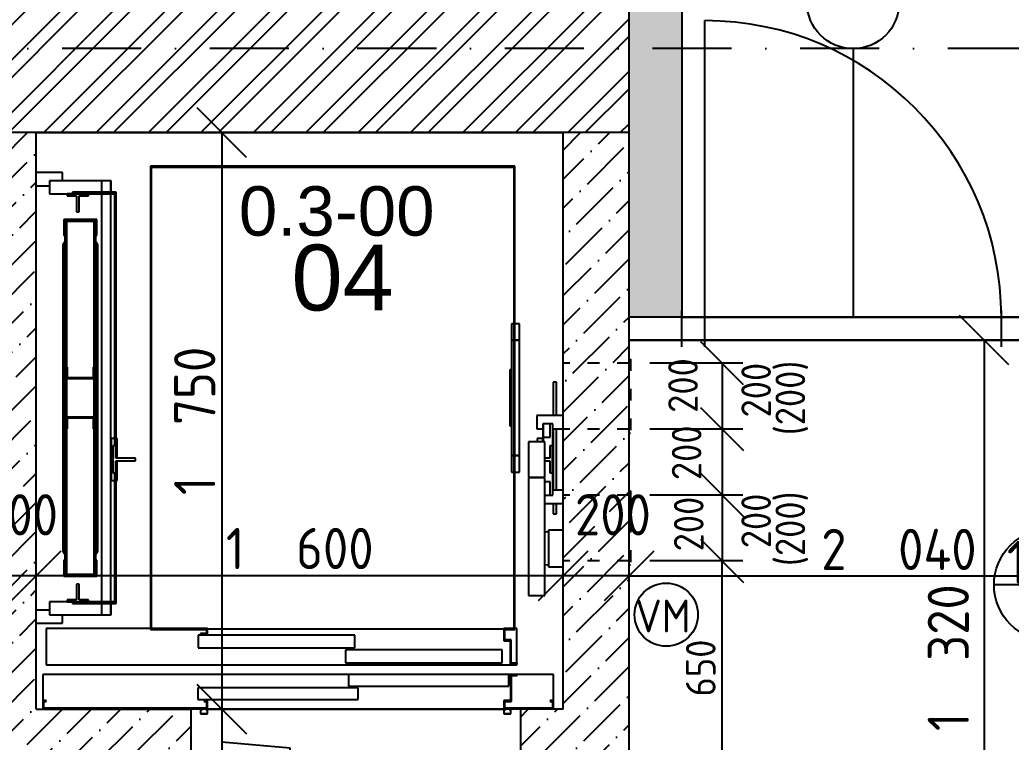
# Model space of a CAD drawing. Extents: x 4511820 to 5180432, y -1526536 to -944957.
# Drawn here: x 5105342 to 5108352, y -1374788 to -1372596 of the extents above; entities that cross this region are included whole.
import ezdxf

# ---------------------------------------------------------------- set-up
doc = ezdxf.new("R2010")
doc.units = 0
doc.header["$MEASUREMENT"] = 0
doc.linetypes.add('ACAD_ISO03W100', pattern=[30, 12, -18])
doc.linetypes.add('BODKOCIARKOVANA_3', pattern=[5.6, 3, -1.3, 0, -1.3])
doc.layers.get('0').update_dxf_attribs({"linetype": 'CONTINUOUS'})
doc.layers.get('Defpoints').update_dxf_attribs({"color": 61, "linetype": 'CONTINUOUS'})
for name, color, linetype in [('DVERE', 45, 'CONTINUOUS'), ('KÓTY', 4, 'CONTINUOUS'), ('MÚRY', 1, 'CONTINUOUS'), ('OKNÁ', 143, 'CONTINUOUS'), ('osi', 253, 'CONTINUOUS'), ('Plochy', 41, 'CONTINUOUS'), ('POPIS', 7, 'CONTINUOUS'), ('POZEMOK', 7, 'CONTINUOUS'), ('TENKÁ', 7, 'CONTINUOUS'), ('zz-vetr', 52, 'CONTINUOUS'), ('ŠRAFY', 82, 'CONTINUOUS')]:
    doc.layers.add(name, color=color, linetype=linetype)
doc.styles.add('ARIAL', font='arial.ttf')
doc.styles.add('STYLE1', font='isocp.shx')
doc.dimstyles.new('STANDARD-50', dxfattribs={"dimtxt": 125, "dimasz": 150, "dimexe": 10, "dimexo": 200, "dimgap": 20, "dimtad": 1, "dimdsep": 46, "dimlunit": 6, "dimtxsty": 'STYLE1', "dimblk1": 'OBLIQUE', "dimblk2": 'OBLIQUE', "dimsah": 1, "dimcen": 2.5, "dimse1": 1, "dimse2": 1, "dimadec": 0, "dimazin": 0, "dimtfac": 1, "dimtmove": 1, "dimatfit": 3, "dimldrblk": 'OBLIQUE', "dimfxl": 1, "dimtolj": 1, "dimtzin": 0, "dimarcsym": 0})
doc.dimstyles.new('STANDARD-tzb50', dxfattribs={"dimtxt": 90, "dimasz": 130, "dimexe": 10, "dimexo": 200, "dimgap": 20, "dimtad": 1, "dimdsep": 46, "dimlunit": 6, "dimtxsty": 'STYLE1', "dimblk1": 'OBLIQUE', "dimblk2": 'OBLIQUE', "dimsah": 1, "dimcen": 2.5, "dimse1": 1, "dimse2": 1, "dimadec": 0, "dimazin": 0, "dimtfac": 1, "dimtmove": 1, "dimatfit": 3, "dimldrblk": 'OBLIQUE', "dimfxl": 1, "dimtolj": 1, "dimtzin": 0, "dimarcsym": 0})
pattern_1 = [(45, (630991.81, 84871.815), (33.1456304, 121.533978), [156.25, -31.25, 0, -31.25])]

# ---------------------------------------------------------------- blocks, each defined once
blk = doc.blocks.new('_OBLIQUE')
at = {"color": 0, "linetype": 'ByBlock'}
blk.add_line((-0.5, -0.5), (0.5, 0.5), dxfattribs=at)
blk = doc.blocks.new('*D21494')
at = {"layer": 'Defpoints', "color": 0}
for p in [(5105392.5, -1372938), (5105392.5, -1374688), (5105956, -1374688)]:
    blk.add_point(p, dxfattribs=at)
at = {"layer": 'KÓTY', "color": 0, "lineweight": -2}
blk.add_line((5105956, -1372938), (5105956, -1374688), dxfattribs=at)
at = {"layer": 'KÓTY', "color": 0, "linetype": 'ByBlock', "lineweight": -2, "xscale": 150, "yscale": 150, "zscale": 150}
for p, rotation in [((5105956, -1372938), 90), ((5105956, -1374688), 270)]:
    blk.add_blockref('_OBLIQUE', p, dxfattribs=dict(at, rotation=rotation))
at = {"layer": 'KÓTY', "color": 0, "insert": (5105873.5, -1373813), "char_height": 125, "attachment_point": 5, "rotation": 90, "style": 'STYLE1'}
blk.add_mtext('\\A1;1ﾠ750', dxfattribs=at)
blk = doc.blocks.new('*D21495')
at = {"layer": 'Defpoints', "color": 0}
for p in [(5105862.5, -1374688), (5105862.5, -1374888), (5105956, -1374888)]:
    blk.add_point(p, dxfattribs=at)
at = {"layer": 'KÓTY', "color": 0, "lineweight": -2}
for p, q in [((5105956, -1374688), (5105956, -1374888)), ((5106163, -1374806), (5105956, -1374788)), ((5106163, -1375071.1), (5106163, -1374806))]:
    blk.add_line(p, q, dxfattribs=at)
at = {"layer": 'KÓTY', "color": 0, "linetype": 'ByBlock', "lineweight": -2, "xscale": 150, "yscale": 150, "zscale": 150}
for p, rotation in [((5105956, -1374688), 90), ((5105956, -1374888), 270)]:
    blk.add_blockref('_OBLIQUE', p, dxfattribs=dict(at, rotation=rotation))
at = {"layer": 'KÓTY', "color": 0, "insert": (5106080.5, -1374938.5), "char_height": 125, "attachment_point": 5, "rotation": 90, "style": 'STYLE1'}
blk.add_mtext('\\A1;200', dxfattribs=at)
blk = doc.blocks.new('*D21505')
at = {"layer": 'Defpoints', "color": 0}
for p in [(5107192.5, -1373498), (5109232.5, -1373798), (5109232.5, -1374282.9)]:
    blk.add_point(p, dxfattribs=at)
at = {"layer": 'KÓTY', "color": 0, "lineweight": -2}
blk.add_line((5107192.5, -1374282.9), (5109232.5, -1374282.9), dxfattribs=at)
at = {"layer": 'KÓTY', "color": 0, "linetype": 'ByBlock', "lineweight": -2, "xscale": 150, "yscale": 150, "zscale": 150, "rotation": 180}
blk.add_blockref('_OBLIQUE', (5107192.5, -1374282.9), dxfattribs=at)
at = {"layer": 'KÓTY', "color": 0, "linetype": 'ByBlock', "lineweight": -2, "xscale": 150, "yscale": 150, "zscale": 150}
blk.add_blockref('_OBLIQUE', (5109232.5, -1374282.9), dxfattribs=at)
at = {"layer": 'KÓTY', "color": 0, "insert": (5108011.5, -1374203), "char_height": 125, "attachment_point": 5, "style": 'STYLE1'}
blk.add_mtext('\\A1;2ﾠ040', dxfattribs=at)
blk = doc.blocks.new('*D21506')
at = {"layer": 'Defpoints', "color": 0}
for p in [(5106992.5, -1374282.9), (5106992.5, -1374282.9), (5107192.5, -1374282.9)]:
    blk.add_point(p, dxfattribs=at)
at = {"layer": 'KÓTY', "color": 0, "lineweight": -2}
blk.add_line((5107192.5, -1374282.9), (5106992.5, -1374282.9), dxfattribs=at)
at = {"layer": 'KÓTY', "color": 0, "linetype": 'ByBlock', "lineweight": -2, "xscale": 150, "yscale": 150, "zscale": 150, "rotation": 180}
blk.add_blockref('_OBLIQUE', (5106992.5, -1374282.9), dxfattribs=at)
at = {"layer": 'KÓTY', "color": 0, "linetype": 'ByBlock', "lineweight": -2, "xscale": 150, "yscale": 150, "zscale": 150}
blk.add_blockref('_OBLIQUE', (5107192.5, -1374282.9), dxfattribs=at)
at = {"layer": 'KÓTY', "color": 0, "insert": (5107143.3, -1374097.9), "char_height": 125, "attachment_point": 5, "style": 'STYLE1'}
blk.add_mtext('\\A1;200', dxfattribs=at)
blk = doc.blocks.new('*D21507')
at = {"layer": 'Defpoints', "color": 0}
for p in [(5105392.5, -1374282.9), (5105392.5, -1374282.9), (5106992.5, -1374282.9)]:
    blk.add_point(p, dxfattribs=at)
at = {"layer": 'KÓTY', "color": 0, "lineweight": -2}
blk.add_line((5106992.5, -1374282.9), (5105392.5, -1374282.9), dxfattribs=at)
at = {"layer": 'KÓTY', "color": 0, "linetype": 'ByBlock', "lineweight": -2, "xscale": 150, "yscale": 150, "zscale": 150, "rotation": 180}
blk.add_blockref('_OBLIQUE', (5105392.5, -1374282.9), dxfattribs=at)
at = {"layer": 'KÓTY', "color": 0, "linetype": 'ByBlock', "lineweight": -2, "xscale": 150, "yscale": 150, "zscale": 150}
blk.add_blockref('_OBLIQUE', (5106992.5, -1374282.9), dxfattribs=at)
at = {"layer": 'KÓTY', "color": 0, "insert": (5106192.5, -1374200.3), "char_height": 125, "attachment_point": 5, "style": 'STYLE1'}
blk.add_mtext('\\A1;1ﾠ600', dxfattribs=at)
blk = doc.blocks.new('*D21508')
at = {"layer": 'Defpoints', "color": 0}
for p in [(5105192.5, -1374282.9), (5105192.5, -1374282.9), (5105392.5, -1374282.9)]:
    blk.add_point(p, dxfattribs=at)
at = {"layer": 'KÓTY', "color": 0, "lineweight": -2}
blk.add_line((5105392.5, -1374282.9), (5105192.5, -1374282.9), dxfattribs=at)
at = {"layer": 'KÓTY', "color": 0, "linetype": 'ByBlock', "lineweight": -2, "xscale": 150, "yscale": 150, "zscale": 150, "rotation": 180}
blk.add_blockref('_OBLIQUE', (5105192.5, -1374282.9), dxfattribs=at)
at = {"layer": 'KÓTY', "color": 0, "linetype": 'ByBlock', "lineweight": -2, "xscale": 150, "yscale": 150, "zscale": 150}
blk.add_blockref('_OBLIQUE', (5105392.5, -1374282.9), dxfattribs=at)
at = {"layer": 'KÓTY', "color": 0, "insert": (5105343.3, -1374097.9), "char_height": 125, "attachment_point": 5, "style": 'STYLE1'}
blk.add_mtext('\\A1;200', dxfattribs=at)
blk = doc.blocks.new('*D21538')
at = {"layer": 'Defpoints', "color": 0}
for p in [(5107352.5, -1373798), (5107352.5, -1377348), (5108649.5, -1377348)]:
    blk.add_point(p, dxfattribs=at)
at = {"layer": 'KÓTY', "color": 0, "lineweight": -2}
blk.add_line((5108649.5, -1373798), (5108649.5, -1377348), dxfattribs=at)
at = {"layer": 'KÓTY', "color": 0, "linetype": 'ByBlock', "lineweight": -2, "xscale": 150, "yscale": 150, "zscale": 150}
for p, rotation in [((5108649.5, -1373798), 90), ((5108649.5, -1377348), 270)]:
    blk.add_blockref('_OBLIQUE', p, dxfattribs=dict(at, rotation=rotation))
at = {"layer": 'KÓTY', "color": 0, "insert": (5108567, -1375573), "char_height": 125, "attachment_point": 5, "rotation": 90, "style": 'STYLE1'}
blk.add_mtext('\\A1;3ﾠ550', dxfattribs=at)
blk = doc.blocks.new('*D33770')
at = {"layer": 'Defpoints', "color": 0}
for p in [(5107192.5, -1373568), (5107192.5, -1374888), (5108270.5, -1374888)]:
    blk.add_point(p, dxfattribs=at)
at = {"layer": 'KÓTY', "color": 0, "lineweight": -2}
blk.add_line((5108270.5, -1373568), (5108270.5, -1374888), dxfattribs=at)
at = {"layer": 'KÓTY', "color": 0, "linetype": 'ByBlock', "lineweight": -2, "xscale": 150, "yscale": 150, "zscale": 150}
for p, rotation in [((5108270.5, -1373568), 90), ((5108270.5, -1374888), 270)]:
    blk.add_blockref('_OBLIQUE', p, dxfattribs=dict(at, rotation=rotation))
at = {"layer": 'KÓTY', "color": 0, "insert": (5108161.5, -1374531.5), "char_height": 125, "attachment_point": 5, "rotation": 90, "style": 'STYLE1'}
blk.add_mtext('\\A1;1ﾠ320', dxfattribs=at)
blk = doc.blocks.new('*D46557')
at = {"layer": 'Defpoints', "color": 0}
for p in [(5107192.5, -1374038), (5107192.5, -1374238), (5107475, -1374238)]:
    blk.add_point(p, dxfattribs=at)
at = {"layer": 'KÓTY', "color": 0, "lineweight": -2}
blk.add_line((5107475, -1374038), (5107475, -1374238), dxfattribs=at)
at = {"layer": 'KÓTY', "color": 0, "linetype": 'ByBlock', "lineweight": -2, "xscale": 130, "yscale": 130, "zscale": 130}
for p, rotation in [((5107475, -1374038), 90), ((5107475, -1374238), 270)]:
    blk.add_blockref('_OBLIQUE', p, dxfattribs=dict(at, rotation=rotation))
at = {"layer": 'KÓTY', "color": 0, "insert": (5107373.5, -1374126), "char_height": 90, "attachment_point": 5, "rotation": 90, "style": 'STYLE1'}
blk.add_mtext('\\A1;200', dxfattribs=at)
blk = doc.blocks.new('*D46558')
at = {"layer": 'Defpoints', "color": 0}
for p in [(5107192.5, -1373838), (5107192.5, -1374038), (5107475, -1374038)]:
    blk.add_point(p, dxfattribs=at)
at = {"layer": 'KÓTY', "color": 0, "lineweight": -2}
blk.add_line((5107475, -1373838), (5107475, -1374038), dxfattribs=at)
at = {"layer": 'KÓTY', "color": 0, "linetype": 'ByBlock', "lineweight": -2, "xscale": 130, "yscale": 130, "zscale": 130}
for p, rotation in [((5107475, -1373838), 90), ((5107475, -1374038), 270)]:
    blk.add_blockref('_OBLIQUE', p, dxfattribs=dict(at, rotation=rotation))
at = {"layer": 'KÓTY', "color": 0, "insert": (5107356, -1373705.5), "char_height": 90, "attachment_point": 5, "rotation": 90, "style": 'STYLE1'}
blk.add_mtext('\\A1;200', dxfattribs=at)
blk = doc.blocks.new('*D46559')
at = {"layer": 'Defpoints', "color": 0}
for p in [(5107192.5, -1373638), (5107192.5, -1373838), (5107475, -1373838)]:
    blk.add_point(p, dxfattribs=at)
at = {"layer": 'KÓTY', "color": 0, "lineweight": -2}
blk.add_line((5107475, -1373638), (5107475, -1373838), dxfattribs=at)
at = {"layer": 'KÓTY', "color": 0, "linetype": 'ByBlock', "lineweight": -2, "xscale": 130, "yscale": 130, "zscale": 130}
for p, rotation in [((5107475, -1373638), 90), ((5107475, -1373838), 270)]:
    blk.add_blockref('_OBLIQUE', p, dxfattribs=dict(at, rotation=rotation))
at = {"layer": 'KÓTY', "color": 0, "insert": (5107367, -1373909.8), "char_height": 90, "attachment_point": 5, "rotation": 90, "style": 'STYLE1'}
blk.add_mtext('\\A1;200', dxfattribs=at)
blk = doc.blocks.new('*D46573')
at = {"layer": 'Defpoints', "color": 0}
for p in [(5107192.5, -1374238), (5107475, -1374238), (5107192.5, -1374888)]:
    blk.add_point(p, dxfattribs=at)
at = {"layer": 'KÓTY', "color": 0, "lineweight": -2}
blk.add_line((5107475, -1374888), (5107475, -1374238), dxfattribs=at)
at = {"layer": 'KÓTY', "color": 0, "linetype": 'ByBlock', "lineweight": -2, "xscale": 130, "yscale": 130, "zscale": 130}
for p, rotation in [((5107475, -1374238), 90), ((5107475, -1374888), 270)]:
    blk.add_blockref('_OBLIQUE', p, dxfattribs=dict(at, rotation=rotation))
at = {"layer": 'KÓTY', "color": 0, "insert": (5107410, -1374563), "char_height": 90, "attachment_point": 5, "rotation": 90, "style": 'STYLE1'}
blk.add_mtext('\\A1;650', dxfattribs=at)

msp = doc.modelspace()

# ---------------------------------------------------------------- hatches: boundary and pattern name
at = {"layer": 'ŠRAFY'}
h = msp.add_hatch(dxfattribs=at)
h.set_pattern_fill('HEX', color=256, scale=200)
h.set_pattern_definition([(0, (9e-09, -175781), (0, 43.3012702), [25, -50]), (120, (9e-09, -175781), (-37.5, -21.6506351), [25, -50]), (60, (25, -175781), (-37.5, 21.6506351), [25, -50])])
h.paths.add_polyline_path([(5107352.5, -1372398.048), (5100942.5, -1372398.048), (5100942.5, -1372558.048), (5107192.5, -1372558.048), (5107192.5, -1372938.048), (5107192.5, -1373498.048), (5107352.5, -1373498.048), (5107352.5, -1373478.048)])
h = msp.add_hatch(dxfattribs=at)
h.set_pattern_fill('ANSI32', color=256, scale=300)
h.paths.add_polyline_path([(5101142.5, -1372938.048), (5101442.5, -1372938.048), (5102592.5, -1372938.048), (5102892.5, -1372938.048), (5105192.5, -1372938.048), (5105392.5, -1372938.048), (5106992.5, -1372938.048), (5107192.5, -1372938.048), (5107192.5, -1372558.048), (5100942.5, -1372558.048), (5100942.5, -1372628.048), (5100942.5, -1372938.048), (5101027.5, -1372938.048)])
h = msp.add_hatch(dxfattribs=at)
h.set_pattern_fill('ANSI36', color=256, scale=500)
h.set_pattern_definition(pattern_1)
h.paths.add_polyline_path([(5105192.5, -1372938.048), (5105192.5, -1374038.048), (5105192.5, -1374318.048), (5105192.5, -1374463.609), (5105192.5, -1374494.667), (5105192.5, -1374598.048), (5105192.5, -1374878.048), (5105192.5, -1374888.048), (5105392.5, -1374888.048), (5105862.5, -1374888.048), (5105862.5, -1374688.048), (5105412.5, -1374688.048), (5105392.5, -1374688.048), (5105392.5, -1374427.048), (5105392.5, -1374387.048), (5105392.5, -1373099.048), (5105392.5, -1373059.048), (5105392.5, -1372938.048)])
h = msp.add_hatch(dxfattribs=at)
h.set_pattern_fill('ANSI36', color=256, scale=500)
h.set_pattern_definition(pattern_1)
h.paths.add_polyline_path([(5106992.5, -1372938.048), (5106992.5, -1374688.048), (5106862.5, -1374688.048), (5106862.5, -1374888.048), (5107192.5, -1374888.048), (5107192.5, -1373568.048), (5107192.5, -1372938.048)])

# ---------------------------------------------------------------- linework, layer by layer
at = {"layer": 'KÓTY'}
for p, q in [((5107537.5, -1373638.048), (5107255, -1373638.048)), ((5107537.5, -1373838.048), (5107255, -1373838.048)), ((5107537.5, -1374038.048), (5107255, -1374038.048)), ((5107537.5, -1374238.048), (5107255, -1374238.048))]:
    msp.add_line(p, q, dxfattribs=at)
at = {"layer": 'MÚRY'}
for p, q in [((5107352.5, -1372398.048), (5107352.5, -1373498.048)), ((5105392.5, -1374688.048), (5105392.5, -1372938.048)), ((5105392.5, -1372938.048), (5106992.5, -1372938.048)), ((5106992.5, -1372938.048), (5105392.5, -1372938.048)), ((5106992.5, -1374688.048), (5106992.5, -1372938.048)), ((5106992.5, -1374688.048), (5106992.5, -1372938.048)), ((5106992.5, -1373796.798), (5106992.5, -1372938.048)), ((5107352.5, -1373498.048), (5107192.5, -1373498.048)), ((5107192.5, -1374888.048), (5107192.5, -1373498.048)), ((5105392.5, -1374688.048), (5105862.5, -1374688.048)), ((5105862.5, -1374888.048), (5105862.5, -1374688.048)), ((5106992.5, -1374688.048), (5106862.5, -1374688.048)), ((5106862.5, -1374688.048), (5106862.5, -1374888.048))]:
    msp.add_line(p, q, dxfattribs=at)
at = {"layer": 'OKNÁ', "ltscale": 0.25}
for p, q in [((5107422.5, -1373498.048), (5107422.5, -1372598.048)), ((5107872.5, -1372683.125), (5107872.5, -1373498.048)), ((5107352.5, -1373588.048), (5107352.5, -1373478.048)), ((5107422.5, -1373588.048), (5107422.5, -1373478.048)), ((5108322.5, -1373588.048), (5108322.5, -1373478.048)), ((5109182.5, -1373498.048), (5107352.5, -1373498.048)), ((5109232.5, -1373568.048), (5107192.5, -1373568.048)), ((5108640.253, -1374310.548), (5108300.253, -1374310.548))]:
    msp.add_line(p, q, dxfattribs=at)
for centre, radius in [((5107872.5, -1372543.125), 140), ((5108470.253, -1374310.548), 170)]:
    msp.add_circle(centre, radius, dxfattribs=at)
msp.add_arc((5107422.5, -1373498.048), 900, 0, 90, dxfattribs=at)
at = {"layer": 'osi', "linetype": 'BODKOCIARKOVANA_3', "ltscale": 80}
msp.add_line((5157242.5, -1372683.048), (5093572.5, -1372683.048), dxfattribs=at)
at = {"layer": 'Plochy'}
for points in [[(5109132.5, -1372398.048), (5107352.5, -1372398.048), (5107352.5, -1373498.048), (5109132.5, -1373498.048)], [(5107062.5, -1377348.048), (5107062.5, -1374888.048), (5107192.5, -1374888.048), (5107192.5, -1373568.048), (5109132.5, -1373568.048), (5109132.5, -1373798.048), (5109232.5, -1373798.048), (5109232.5, -1377348.048)]]:
    msp.add_lwpolyline(points, close=True, dxfattribs=at)
at = {"layer": 'POZEMOK'}
for p, q in [((5105472.5, -1373059.048), (5105392.5, -1373059.048)), ((5105472.5, -1373084.048), (5105472.5, -1373059.048)), ((5105392.5, -1373099.048), (5105432.5, -1373099.048)), ((5105432.5, -1373084.048), (5105432.5, -1373124.048)), ((5105620.25, -1373084.048), (5105432.5, -1373084.048)), ((5105619.25, -1373084.048), (5105590.25, -1373084.048)), ((5105590.25, -1373084.048), (5105590.25, -1373119.048)), ((5105619.25, -1373119.048), (5105619.25, -1373084.048)), ((5105620.25, -1373119.048), (5105620.25, -1373084.048)), ((5105432.5, -1373124.048), (5105502.5, -1373124.048)), ((5105485.75, -1373124.048), (5105485.75, -1373129.848)), ((5105550.75, -1373124.048), (5105485.75, -1373124.048)), ((5105485.75, -1373129.848), (5105514.25, -1373129.848)), ((5105502.5, -1373119.048), (5105502.5, -1373124.048)), ((5105634.5, -1373119.048), (5105502.5, -1373119.048)), ((5105502.5, -1373124.048), (5105634.5, -1373124.048)), ((5105514.25, -1373129.848), (5105514.25, -1373178.048)), ((5105522.25, -1373178.048), (5105522.25, -1373129.848)), ((5105522.25, -1373129.848), (5105550.75, -1373129.848)), ((5105550.75, -1373129.848), (5105550.75, -1373124.048)), ((5105590.25, -1373124.048), (5105590.25, -1374362.048)), ((5105619.25, -1374362.048), (5105619.25, -1373124.048)), ((5105634.5, -1373124.048), (5105629.5, -1373124.048)), ((5105629.5, -1373124.048), (5105629.5, -1373889.048)), ((5105634.5, -1373124.048), (5105634.5, -1373119.048)), ((5105634.5, -1373925.548), (5105634.5, -1373124.048)), ((5105514.25, -1373178.048), (5105522.25, -1373178.048)), ((5105576.5, -1373202.048), (5105476.5, -1373202.048)), ((5105476.5, -1373202.048), (5105476.5, -1373250.048)), ((5105479.5, -1373205.048), (5105479.5, -1373208.048)), ((5105479.5, -1373205.048), (5105479.5, -1373208.048)), ((5105479.5, -1373205.048), (5105573.5, -1373205.048)), ((5105479.5, -1373250.048), (5105479.5, -1373205.048)), ((5105485.5, -1373208.048), (5105479.5, -1373208.048)), ((5105479.5, -1373208.048), (5105479.5, -1373650.548)), ((5105485.5, -1373208.048), (5105485.5, -1373205.048)), ((5105485.5, -1373208.048), (5105485.5, -1373205.048)), ((5105567.5, -1373208.048), (5105485.5, -1373208.048)), ((5105485.5, -1373650.548), (5105485.5, -1373208.048)), ((5105488, -1373208.048), (5105488, -1373205.048)), ((5105488, -1373205.048), (5105488, -1373208.048)), ((5105565, -1373208.048), (5105565, -1373205.048)), ((5105565, -1373205.048), (5105565, -1373208.048)), ((5105573.5, -1373208.048), (5105567.5, -1373208.048)), ((5105567.5, -1373208.048), (5105567.5, -1373650.548)), ((5105568, -1373208.048), (5105568, -1373205.048)), ((5105573.5, -1373205.048), (5105573.5, -1373250.048)), ((5105573.5, -1373650.548), (5105573.5, -1373208.048)), ((5105576.5, -1373250.048), (5105576.5, -1373202.048)), ((5105476.5, -1373250.048), (5105479.5, -1373250.048)), ((5105573.5, -1373250.048), (5105576.5, -1373250.048)), ((5105479.5, -1373269.048), (5105473.5, -1373278.048)), ((5105473.5, -1373278.048), (5105473.5, -1374208.048)), ((5105579.5, -1373278.048), (5105573.5, -1373269.048)), ((5105579.5, -1374208.048), (5105579.5, -1373278.048)), ((5106835, -1373518.048), (5106835, -1373568.048)), ((5106842.5, -1373518.048), (5106835, -1373518.048)), ((5106860, -1373518.048), (5106845.5, -1373518.048)), ((5106860, -1373568.048), (5106860, -1373518.048)), ((5106835, -1373568.048), (5106835, -1373918.048)), ((5106842.5, -1373568.048), (5106835, -1373568.048)), ((5106835, -1373568.048), (5106842.5, -1373568.048)), ((5106860, -1373568.048), (5106845.5, -1373568.048)), ((5106845.5, -1373568.048), (5106860, -1373568.048)), ((5106860, -1373918.048), (5106860, -1373568.048)), ((5105485.5, -1373650.548), (5105479.5, -1373650.548)), ((5105479.5, -1373650.548), (5105479.5, -1373684.548)), ((5105485.5, -1373649.548), (5105485.5, -1373684.548)), ((5105487.5, -1373649.548), (5105485.5, -1373649.548)), ((5105485.5, -1373684.548), (5105485.5, -1373650.548)), ((5105487.5, -1373682.548), (5105487.5, -1373649.548)), ((5105565.5, -1373649.548), (5105565.5, -1373682.548)), ((5105567.5, -1373649.548), (5105565.5, -1373649.548)), ((5105567.5, -1373684.548), (5105567.5, -1373649.548)), ((5105573.5, -1373650.548), (5105567.5, -1373650.548)), ((5105567.5, -1373650.548), (5105567.5, -1373684.548)), ((5105573.5, -1373684.548), (5105573.5, -1373650.548)), ((5106830, -1373658.048), (5106830, -1373668.048)), ((5106835, -1373658.048), (5106830, -1373658.048)), ((5106830, -1373668.048), (5106830, -1373818.048)), ((5106835, -1373668.048), (5106830, -1373668.048)), ((5106835, -1373668.048), (5106835, -1373658.048)), ((5106835, -1373818.048), (5106835, -1373668.048)), ((5105479.5, -1373684.548), (5105485.5, -1373684.548)), ((5105479.5, -1373684.548), (5105479.5, -1373801.548)), ((5105485.5, -1373684.548), (5105567.5, -1373684.548)), ((5105485.5, -1373801.548), (5105485.5, -1373684.548)), ((5105565.5, -1373682.548), (5105487.5, -1373682.548)), ((5105567.5, -1373684.548), (5105567.5, -1373801.548)), ((5105567.5, -1373684.548), (5105573.5, -1373684.548)), ((5105573.5, -1373801.548), (5105573.5, -1373684.548)), ((5106971.625, -1373695.048), (5106961.625, -1373695.048)), ((5106961.625, -1373695.048), (5106961.625, -1373796.798)), ((5106971.625, -1373796.798), (5106971.625, -1373695.048)), ((5105485.5, -1373801.548), (5105479.5, -1373801.548)), ((5105479.5, -1373801.548), (5105479.5, -1373835.548)), ((5105485.5, -1373835.548), (5105485.5, -1373801.548)), ((5105485.5, -1373801.548), (5105485.5, -1373836.548)), ((5105567.5, -1373801.548), (5105485.5, -1373801.548)), ((5105487.5, -1373836.548), (5105487.5, -1373803.548)), ((5105487.5, -1373803.548), (5105565.5, -1373803.548)), ((5105565.5, -1373803.548), (5105565.5, -1373836.548)), ((5105573.5, -1373801.548), (5105567.5, -1373801.548)), ((5105567.5, -1373801.548), (5105567.5, -1373835.548)), ((5105567.5, -1373836.548), (5105567.5, -1373801.548)), ((5105573.5, -1373835.548), (5105573.5, -1373801.548)), ((5106830, -1373818.048), (5106830, -1373828.048)), ((5106830, -1373818.048), (5106835, -1373818.048)), ((5106835, -1373828.048), (5106835, -1373818.048)), ((5106992.5, -1373796.798), (5106912.5, -1373796.798)), ((5106912.5, -1373796.798), (5106912.5, -1373836.798)), ((5106952.5, -1373821.798), (5106930.75, -1373821.798)), ((5106930.75, -1373821.798), (5106930.75, -1373861.798)), ((5106960.75, -1373821.798), (5106931.75, -1373821.798)), ((5106931.75, -1373821.798), (5106931.75, -1373876.048)), ((5106952.5, -1373861.798), (5106952.5, -1373821.798)), ((5106960.75, -1374038.298), (5106960.75, -1373821.798)), ((5105479.5, -1373835.548), (5105485.5, -1373835.548)), ((5105479.5, -1373835.548), (5105479.5, -1374278.048)), ((5105485.5, -1374278.048), (5105485.5, -1373835.548)), ((5105485.5, -1373836.548), (5105487.5, -1373836.548)), ((5105565.5, -1373836.548), (5105567.5, -1373836.548)), ((5105567.5, -1373835.548), (5105573.5, -1373835.548)), ((5105567.5, -1373835.548), (5105567.5, -1374278.048)), ((5105573.5, -1374278.048), (5105573.5, -1373835.548)), ((5106830, -1373828.048), (5106835, -1373828.048)), ((5106912.5, -1373836.798), (5106930.75, -1373836.798)), ((5106960.75, -1373836.798), (5106992.5, -1373836.798)), ((5106961.625, -1373836.798), (5106961.625, -1374023.298)), ((5106971.625, -1374023.298), (5106971.625, -1373836.798)), ((5105629.5, -1373866.048), (5105620.25, -1373866.048)), ((5105620.25, -1373866.048), (5105620.25, -1373994.048)), ((5105638.25, -1373866.048), (5105634.5, -1373866.048)), ((5105638.25, -1373925.548), (5105638.25, -1373866.048)), ((5106937, -1373876.048), (5106887, -1373876.048)), ((5106887, -1373876.048), (5106887, -1373984.048)), ((5106930.75, -1373866.048), (5106912.75, -1373866.048)), ((5106912.75, -1373866.048), (5106912.75, -1373876.048)), ((5106930.75, -1373861.798), (5106952.5, -1373861.798)), ((5106930.75, -1373876.048), (5106930.75, -1373866.048)), ((5106937, -1373984.048), (5106937, -1373876.048)), ((5105633.5, -1373889.048), (5105625.25, -1373889.048)), ((5105625.25, -1373889.048), (5105625.25, -1373971.048)), ((5105633.5, -1373925.548), (5105633.5, -1373889.048)), ((5106959.75, -1373889.048), (5106951.5, -1373889.048)), ((5106951.5, -1373889.048), (5106951.5, -1373925.548)), ((5106959.75, -1373971.048), (5106959.75, -1373889.048)), ((5105693.5, -1373925.548), (5105633.5, -1373925.548)), ((5105633.5, -1373934.548), (5105693.5, -1373934.548)), ((5105633.5, -1373971.048), (5105633.5, -1373934.548)), ((5105634.5, -1374362.048), (5105634.5, -1373934.548)), ((5105638.25, -1373994.048), (5105638.25, -1373934.548)), ((5105693.5, -1373934.548), (5105693.5, -1373925.548)), ((5106835, -1373918.048), (5106835, -1373968.048)), ((5106842.5, -1373918.048), (5106835, -1373918.048)), ((5106835, -1373918.048), (5106842.5, -1373918.048)), ((5106860, -1373918.048), (5106845.5, -1373918.048)), ((5106845.5, -1373918.048), (5106860, -1373918.048)), ((5106860, -1373968.048), (5106860, -1373918.048)), ((5106951.5, -1373925.548), (5106937, -1373925.548)), ((5106937, -1373934.548), (5106951.5, -1373934.548)), ((5106951.5, -1373934.548), (5106951.5, -1373971.048)), ((5105625.25, -1373971.048), (5105633.5, -1373971.048)), ((5105629.5, -1373971.048), (5105629.5, -1374362.048)), ((5106835, -1373968.048), (5106842.5, -1373968.048)), ((5106845.5, -1373968.048), (5106860, -1373968.048)), ((5106951.5, -1373971.048), (5106959.75, -1373971.048)), ((5106961.625, -1373958.048), (5106960.75, -1373958.048)), ((5106961.625, -1373978.048), (5106961.625, -1373958.048)), ((5105620.25, -1373994.048), (5105629.5, -1373994.048)), ((5105634.5, -1373994.048), (5105638.25, -1373994.048)), ((5106887, -1373984.048), (5106937, -1373984.048)), ((5106937, -1373986.048), (5106887, -1373986.048)), ((5106887, -1373986.048), (5106887, -1374343.048)), ((5106890.625, -1373984.048), (5106890.625, -1373986.048)), ((5106895.625, -1373986.048), (5106895.625, -1373984.048)), ((5106906.625, -1373984.048), (5106906.625, -1373986.048)), ((5106911.625, -1373984.048), (5106911.625, -1373986.048)), ((5106912.75, -1373984.048), (5106912.75, -1373986.048)), ((5106930.75, -1373986.048), (5106930.75, -1373984.048)), ((5106931.75, -1373984.048), (5106931.75, -1373986.048)), ((5106937, -1374343.048), (5106937, -1373986.048)), ((5106952.5, -1373998.298), (5106937, -1373998.298)), ((5106952.5, -1374038.298), (5106952.5, -1373998.298)), ((5106960.75, -1373978.048), (5106961.625, -1373978.048)), ((5106961.625, -1374018.048), (5106960.75, -1374018.048)), ((5106992.5, -1374023.298), (5106960.75, -1374023.298)), ((5106961.625, -1374023.298), (5106961.625, -1374018.048)), ((5106937, -1374038.298), (5106960.75, -1374038.298)), ((5106937, -1374038.298), (5106952.5, -1374038.298)), ((5106937, -1374063.298), (5106992.5, -1374063.298)), ((5106961.625, -1374063.298), (5106961.625, -1374095.048)), ((5106971.625, -1374095.048), (5106971.625, -1374063.298)), ((5106961.625, -1374095.048), (5106971.625, -1374095.048)), ((5106943.5, -1374150.048), (5106937, -1374151.341)), ((5106947.5, -1374150.844), (5106943.5, -1374150.048)), ((5106992.5, -1374144.548), (5106947.5, -1374144.548)), ((5106947.5, -1374144.548), (5106947.5, -1374255.548)), ((5105473.5, -1374208.048), (5105479.5, -1374217.048)), ((5105573.5, -1374217.048), (5105579.5, -1374208.048)), ((5105479.5, -1374236.048), (5105476.5, -1374236.048)), ((5105476.5, -1374236.048), (5105476.5, -1374284.048)), ((5105479.5, -1374281.048), (5105479.5, -1374236.048)), ((5105576.5, -1374236.048), (5105573.5, -1374236.048)), ((5105573.5, -1374236.048), (5105573.5, -1374281.048)), ((5105576.5, -1374284.048), (5105576.5, -1374236.048)), ((5106937, -1374248.755), (5106943.5, -1374250.048)), ((5106943.5, -1374250.048), (5106947.5, -1374249.253)), ((5106947.5, -1374255.548), (5106992.5, -1374255.548)), ((5105476.5, -1374284.048), (5105576.5, -1374284.048)), ((5105479.5, -1374278.048), (5105479.5, -1374281.048)), ((5105479.5, -1374278.048), (5105479.5, -1374281.048)), ((5105479.5, -1374278.048), (5105485.5, -1374278.048)), ((5105573.5, -1374281.048), (5105479.5, -1374281.048)), ((5105485.5, -1374281.048), (5105485.5, -1374278.048)), ((5105485.5, -1374281.048), (5105485.5, -1374278.048)), ((5105485.5, -1374278.048), (5105567.5, -1374278.048)), ((5105488, -1374281.048), (5105488, -1374278.048)), ((5105488, -1374278.048), (5105488, -1374281.048)), ((5105565, -1374281.048), (5105565, -1374278.048)), ((5105565, -1374278.048), (5105565, -1374281.048)), ((5105567.5, -1374278.048), (5105573.5, -1374278.048)), ((5105568, -1374281.048), (5105568, -1374278.048)), ((5105522.25, -1374308.048), (5105514.25, -1374308.048)), ((5105514.25, -1374308.048), (5105514.25, -1374356.248)), ((5105522.25, -1374356.248), (5105522.25, -1374308.048)), ((5105432.5, -1374362.048), (5105432.5, -1374402.048)), ((5105502.5, -1374362.048), (5105432.5, -1374362.048)), ((5105514.25, -1374356.248), (5105485.75, -1374356.248)), ((5105485.75, -1374356.248), (5105485.75, -1374362.048)), ((5105485.75, -1374362.048), (5105550.75, -1374362.048)), ((5105502.5, -1374362.048), (5105502.5, -1374367.048)), ((5105634.5, -1374362.048), (5105502.5, -1374362.048)), ((5105502.5, -1374367.048), (5105634.5, -1374367.048)), ((5105550.75, -1374356.248), (5105522.25, -1374356.248)), ((5105550.75, -1374362.048), (5105550.75, -1374356.248)), ((5105590.25, -1374367.048), (5105590.25, -1374402.048)), ((5105619.25, -1374402.048), (5105619.25, -1374367.048)), ((5105620.25, -1374402.048), (5105620.25, -1374367.048)), ((5105629.5, -1374362.048), (5105634.5, -1374362.048)), ((5105634.5, -1374367.048), (5105634.5, -1374362.048)), ((5106887, -1374343.048), (5106937, -1374343.048)), ((5105432.5, -1374387.048), (5105392.5, -1374387.048)), ((5105392.5, -1374427.048), (5105472.5, -1374427.048)), ((5105432.5, -1374402.048), (5105620.25, -1374402.048)), ((5105472.5, -1374427.048), (5105472.5, -1374402.048)), ((5105590.25, -1374402.048), (5105619.25, -1374402.048)), ((5105739.5, -1374443.048), (5105422.5, -1374443.048)), ((5105422.5, -1374443.048), (5105422.5, -1374553.048)), ((5105912.5, -1374444.548), (5106812.5, -1374444.548)), ((5106851.5, -1374443.048), (5106845.5, -1374443.048)), ((5106851.5, -1374548.048), (5106851.5, -1374443.048)), ((5105422.5, -1374553.048), (5106851.5, -1374553.048)), ((5106851.5, -1374553.048), (5106851.5, -1374551.048)), ((5106340.05, -1374583.048), (5105412.5, -1374583.048)), ((5105412.5, -1374583.048), (5105412.5, -1374662.048)), ((5106832.5, -1374583.048), (5106827.45, -1374583.048)), ((5106852.5, -1374583.048), (5106832.5, -1374583.048)), ((5106832.5, -1374583.048), (5106832.5, -1374662.048)), ((5106835.5, -1374586.048), (5106852.5, -1374586.048)), ((5106835.5, -1374665.048), (5106835.5, -1374586.048)), ((5106962.5, -1374583.048), (5106852.5, -1374583.048)), ((5106852.5, -1374586.048), (5106852.5, -1374583.048)), ((5106962.5, -1374662.048), (5106962.5, -1374583.048)), ((5105412.5, -1374662.048), (5105412.5, -1374688.048)), ((5105422.5, -1374662.048), (5105412.5, -1374662.048)), ((5105415.5, -1374685.048), (5105415.5, -1374665.048)), ((5105415.5, -1374665.048), (5105422.5, -1374665.048)), ((5105422.5, -1374665.048), (5105422.5, -1374662.048)), ((5105912.5, -1374662.048), (5105902.5, -1374662.048)), ((5105902.5, -1374662.048), (5105902.5, -1374665.048)), ((5105902.5, -1374665.048), (5105909.5, -1374665.048)), ((5105909.5, -1374665.048), (5105909.5, -1374685.048)), ((5105912.5, -1374688.048), (5105912.5, -1374662.048)), ((5106812.5, -1374662.048), (5106812.5, -1374688.048)), ((5106832.5, -1374662.048), (5106812.5, -1374662.048)), ((5106815.5, -1374685.048), (5106815.5, -1374665.048)), ((5106815.5, -1374665.048), (5106835.5, -1374665.048)), ((5106962.5, -1374662.048), (5106952.5, -1374662.048)), ((5106952.5, -1374662.048), (5106952.5, -1374665.048)), ((5106952.5, -1374665.048), (5106959.5, -1374665.048)), ((5106959.5, -1374665.048), (5106959.5, -1374685.048)), ((5106962.5, -1374688.048), (5106962.5, -1374662.048)), ((5105909.5, -1374685.048), (5105415.5, -1374685.048)), ((5105891.5, -1374688.048), (5105862.5, -1374688.048)), ((5105891.5, -1374688.048), (5105891.5, -1374702.548)), ((5105892.5, -1374701.548), (5105892.5, -1374688.548)), ((5105892.5, -1374688.548), (5105897, -1374688.548)), ((5105897, -1374688.548), (5105897, -1374688.048)), ((5105907, -1374688.048), (5105897, -1374688.048)), ((5105907, -1374688.048), (5105907, -1374688.548)), ((5105907, -1374688.548), (5105911.5, -1374688.548)), ((5105911.5, -1374688.548), (5105911.5, -1374701.548)), ((5105912.5, -1374702.548), (5105912.5, -1374688.048)), ((5105912.5, -1374688.048), (5106812.5, -1374688.048)), ((5106812.5, -1374688.048), (5105912.5, -1374688.048)), ((5106812.5, -1374688.048), (5106812.5, -1374702.548)), ((5106813.5, -1374701.548), (5106813.5, -1374688.548)), ((5106813.5, -1374688.548), (5106818, -1374688.548)), ((5106959.5, -1374685.048), (5106815.5, -1374685.048)), ((5106818, -1374688.548), (5106818, -1374688.048)), ((5106828, -1374688.048), (5106818, -1374688.048)), ((5106828, -1374688.048), (5106828, -1374688.548)), ((5106828, -1374688.548), (5106832.5, -1374688.548)), ((5106832.5, -1374688.548), (5106832.5, -1374701.548)), ((5106833.5, -1374702.548), (5106833.5, -1374688.048)), ((5106862.5, -1374688.048), (5106833.5, -1374688.048)), ((5105891.5, -1374702.548), (5105912.5, -1374702.548)), ((5105911.5, -1374701.548), (5105892.5, -1374701.548)), ((5106812.5, -1374702.548), (5106833.5, -1374702.548)), ((5106832.5, -1374701.548), (5106813.5, -1374701.548))]:
    msp.add_line(p, q, dxfattribs=at)
at = {"layer": 'TENKÁ'}
for p, q in [((5107192.5, -1373498.048), (5107192.5, -1372558.048)), ((5105392.5, -1372938.048), (5105192.5, -1372938.048)), ((5107192.5, -1372938.048), (5106992.5, -1372938.048)), ((5105739.5, -1373040.048), (5105739.5, -1374446.048)), ((5106845.5, -1373040.048), (5105739.5, -1373040.048)), ((5105742.5, -1374446.048), (5105742.5, -1373043.048)), ((5105742.5, -1373043.048), (5106842.5, -1373043.048)), ((5106842.5, -1373043.048), (5106842.5, -1374443.048)), ((5106845.5, -1374446.048), (5106845.5, -1373040.048)), ((5105739.5, -1374446.048), (5105742.5, -1374446.048)), ((5105912.5, -1374443.048), (5105742.5, -1374443.048)), ((5105742.5, -1374443.048), (5105742.5, -1374446.048)), ((5105742.5, -1374446.048), (5105909.5, -1374446.048)), ((5105909.5, -1374458.048), (5105891, -1374458.048)), ((5105891, -1374458.048), (5105891, -1374461.048)), ((5105909.5, -1374446.048), (5105909.5, -1374458.048)), ((5105912.5, -1374461.048), (5105912.5, -1374443.048)), ((5106812.5, -1374443.048), (5106812.5, -1374480.048)), ((5106842.5, -1374443.048), (5106812.5, -1374443.048)), ((5106815.5, -1374477.048), (5106815.5, -1374446.048)), ((5106815.5, -1374446.048), (5106845.5, -1374446.048)), ((5106359.95, -1374463.048), (5105884.05, -1374463.048)), ((5105884.05, -1374463.048), (5105884.05, -1374502.048)), ((5105891, -1374461.048), (5105912.5, -1374461.048)), ((5106359.95, -1374502.048), (5106359.95, -1374463.048)), ((5106812.5, -1374480.048), (5106831.5, -1374480.048)), ((5106834.5, -1374477.048), (5106815.5, -1374477.048)), ((5106831.5, -1374480.048), (5106831.5, -1374551.048)), ((5106834.5, -1374548.048), (5106834.5, -1374477.048)), ((5105884.05, -1374502.048), (5106359.95, -1374502.048)), ((5106807.45, -1374508.048), (5106331.55, -1374508.048)), ((5106331.55, -1374508.048), (5106331.55, -1374547.048)), ((5106807.45, -1374547.048), (5106807.45, -1374508.048)), ((5106331.55, -1374547.048), (5106807.45, -1374547.048)), ((5106853, -1374548.048), (5106834.5, -1374548.048)), ((5106853, -1374551.048), (5106853, -1374548.048)), ((5106831.5, -1374551.048), (5106853, -1374551.048)), ((5106827.45, -1374583.048), (5106340.05, -1374583.048)), ((5106340.05, -1374583.048), (5106340.05, -1374618.048)), ((5106827.45, -1374618.048), (5106827.45, -1374583.048)), ((5106369.95, -1374623.048), (5105882.55, -1374623.048)), ((5105882.55, -1374623.048), (5105882.55, -1374658.048)), ((5106340.05, -1374618.048), (5106827.45, -1374618.048)), ((5106369.95, -1374658.048), (5106369.95, -1374623.048)), ((5105882.55, -1374658.048), (5106369.95, -1374658.048))]:
    msp.add_line(p, q, dxfattribs=at)
at = {"layer": 'zz-vetr', "linetype": 'ACAD_ISO03W100', "ltscale": 3}
for p, q in [((5107192.5, -1373638.048), (5106992.5, -1373638.048)), ((5107192.5, -1373838.048), (5106992.5, -1373838.048)), ((5107192.5, -1374038.048), (5106992.5, -1374038.048)), ((5107192.5, -1374238.048), (5106992.5, -1374238.048))]:
    msp.add_line(p, q, dxfattribs=at)
for points in [[(5107192.5, -1373625.322), (5107197, -1373625.322), (5107197, -1373850.774), (5107192.5, -1373850.774)], [(5107192.5, -1374025.322), (5107197, -1374025.322), (5107197, -1374250.774), (5107192.5, -1374250.774)]]:
    msp.add_lwpolyline(points, close=True, dxfattribs=at)
at = {"layer": 'zz-vetr'}
msp.add_circle((5107305.019, -1374401.016), 96, dxfattribs=at)

# ---------------------------------------------------------------- texts
at = {"layer": 'DVERE', "ltscale": 0.25, "style": 'STYLE1'}
msp.add_text('114', height=130, dxfattribs=at).set_placement((5108339.222, -1374307.048))
at = {"layer": 'KÓTY', "char_height": 90, "attachment_point": 5, "rotation": 90, "style": 'STYLE1'}
for s, insert in [('\\A1;200', (5107578, -1373719.548)), ('\\A1;(200)', (5107686.262, -1373743.298)), ('\\A1;(200)', (5107686.262, -1374140.298)), ('\\A1;200', (5107578, -1374116.548))]:
    msp.add_mtext(s, dxfattribs=dict(at, insert=insert))
at = {"layer": 'POPIS', "lineweight": 40, "ltscale": 0.25, "style": 'ARIAL'}
for s, height, p in [('0.3-00', 150, (5106007.561, -1373250.724)), ('04', 200, (5106167.323, -1373477.79))]:
    msp.add_text(s, height=height, dxfattribs=at).set_placement(p)
at = {"layer": 'zz-vetr', "style": 'STYLE1'}
msp.add_text('VM', height=100, dxfattribs=at).set_placement((5107210.712, -1374455.029))

# ---------------------------------------------------------------- dimensions: what is measured, and where the dimension line sits
at = {"layer": 'KÓTY'}
for base, p1, p2, dimstyle, picture, middle in [((5105956, -1374688.048), (5105392.5, -1372938.048), (5105392.5, -1374688.048), 'STANDARD-50', '*D21494', (5105873.457, -1373813.048)), ((5108649.5, -1377348.048), (5107352.5, -1373798.048), (5107352.5, -1377348.048), 'STANDARD-50', '*D21538', (5108566.957, -1375573.048)), ((5107475, -1374238.048), (5107192.5, -1374888.048), (5107192.5, -1374238.048), 'STANDARD-tzb50', '*D46573', (5107410, -1374563.048))]:
    dim = msp.add_linear_dim(base=base, p1=p1, p2=p2, angle=90, dimstyle=dimstyle, dxfattribs=at)
    dim.commit()
    dim.dimension.update_dxf_attribs({"geometry": picture, "text_midpoint": middle})
for base, p1, p2, dimstyle, picture, middle in [((5108270.5, -1374888.048), (5107192.5, -1373568.048), (5107192.5, -1374888.048), 'STANDARD-50', '*D33770', (5108244, -1374531.5)), ((5107475, -1373838.048), (5107192.5, -1373638.048), (5107192.5, -1373838.048), 'STANDARD-tzb50', '*D46559', (5107432, -1373909.843)), ((5107475, -1374038.048), (5107192.5, -1373838.048), (5107192.5, -1374038.048), 'STANDARD-tzb50', '*D46558', (5107421, -1373705.5)), ((5107475, -1374238.048), (5107192.5, -1374038.048), (5107192.5, -1374238.048), 'STANDARD-tzb50', '*D46557', (5107438.5, -1374126))]:
    dim = msp.add_linear_dim(base=base, p1=p1, p2=p2, angle=90, dimstyle=dimstyle, override={"dimtxsty": 'STYLE1', "dimldrblk": 'OBLIQUE'}, dxfattribs=at)
    dim.commit()
    dim.dimension.update_dxf_attribs({"geometry": picture, "text_midpoint": middle, "dimtype": 160})
dim = msp.add_linear_dim(base=(5109232.5, -1374282.857), p1=(5107192.5, -1373498.048), p2=(5109232.5, -1373798.048), dimstyle='STANDARD-50', dxfattribs=at)
dim.commit()
dim.dimension.update_dxf_attribs({"geometry": '*D21505', "text_midpoint": (5108011.5, -1374285.5), "dimtype": 160})
for base, p1, p2, picture, middle in [((5105192.5, -1374282.857), (5105392.5, -1374282.857), (5105192.5, -1374282.857), '*D21508', (5105343.25, -1374097.857)), ((5106992.5, -1374282.857), (5107192.5, -1374282.857), (5106992.5, -1374282.857), '*D21506', (5107143.25, -1374097.857)), ((5105392.5, -1374282.857), (5106992.5, -1374282.857), (5105392.5, -1374282.857), '*D21507', (5106192.5, -1374200.314))]:
    dim = msp.add_linear_dim(base=base, p1=p1, p2=p2, dimstyle='STANDARD-50', dxfattribs=at)
    dim.commit()
    dim.dimension.update_dxf_attribs({"geometry": picture, "text_midpoint": middle})
dim = msp.add_linear_dim(base=(5105956, -1374888.048), p1=(5105862.5, -1374688.048), p2=(5105862.5, -1374888.048), angle=90, dimstyle='STANDARD-50', dxfattribs=at)
dim.commit()
dim.dimension.update_dxf_attribs({"geometry": '*D21495', "text_midpoint": (5106163, -1374826), "dimtype": 160})

doc.saveas('drawing.dxf')
